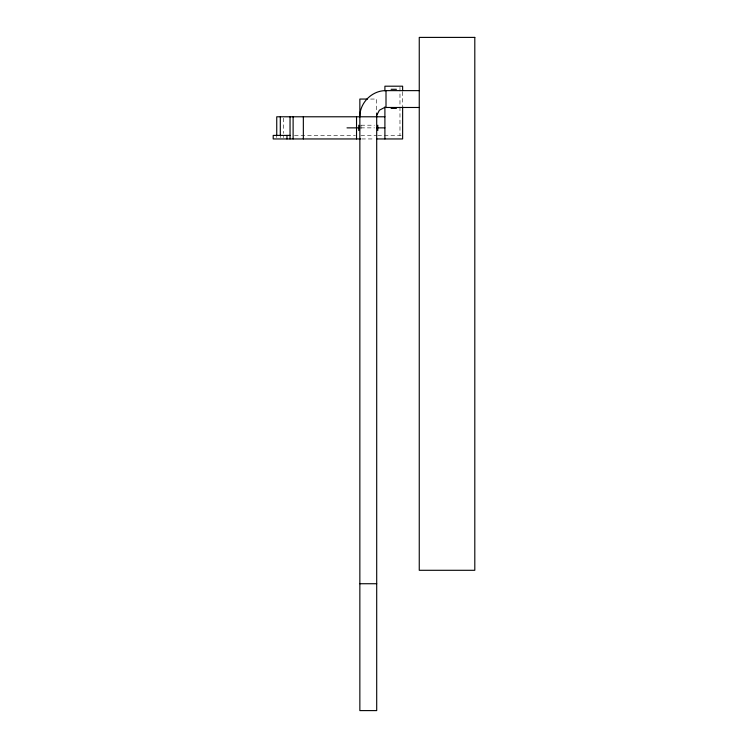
<?xml version="1.0" encoding="UTF-8"?>
<svg xmlns="http://www.w3.org/2000/svg" width="748" height="748" viewBox="0 0 748 748"><rect width="100%" height="100%" fill="white"/><g stroke="black" fill="none" stroke-linecap="round" stroke-linejoin="round"><path stroke-width="0.56" stroke-dasharray="3.74 2.81" d="M370.597 99.054L376.702 99.054L376.702 110.723M360.994 125.206L374.449 125.206M360.788 127.871L374.561 127.871M294.488 135.407L355.422 135.407M360.882 135.407L376.927 135.407M377.805 135.407L401.498 135.407M361.742 138.95L374.692 138.95M402.63 91.92L402.63 105.692M399.974 87.348L399.974 135.407M360.966 125.206L360.966 130.526M283.38 118.175L283.38 133.406M283.38 136.183L283.38 137.567M280.304 136.183L280.294 137.567M276.741 135.407L276.741 137.567"/><path stroke-width="1.12" d="M376.852 115.089L379.423 110.199L384.313 107.637M419.254 90.63L386.005 90.63C372.036 90.424 359.648 102.813 359.853 116.782L359.853 710.6L376.702 710.6L376.702 116.782L276.741 116.782L276.741 134.79M391.111 89.302L396.421 89.302M367.52 99.054L359.853 99.054L359.853 116.557M419.254 107.478L386.005 107.478L386.005 90.63M391.111 108.367L396.421 108.367M376.955 116.782L384.902 116.782M347.007 127.871L359.638 127.871M376.861 127.871L384.902 127.871M290.046 135.407L273.198 135.407L273.198 138.95L360.583 138.95M376.936 138.95L402.63 138.95L402.63 106.796M359.853 583.73L376.702 583.73M402.63 90.788L402.63 86.198L384.902 86.198L384.902 90.788M384.902 106.842L384.902 138.95M377.805 125.206L377.805 130.526M376.702 113.06L376.702 116.557M358.75 125.206L358.75 130.526M356.534 116.782L356.534 138.95M303.342 116.782L303.342 138.95M293.113 116.782L293.113 138.95M290.046 116.782L290.046 138.95M286.97 135.407L286.97 138.95M280.304 116.782L280.304 134.79M474.802 37.4L419.254 37.4L419.254 570.294L474.802 570.294L474.802 37.4"/></g></svg>
